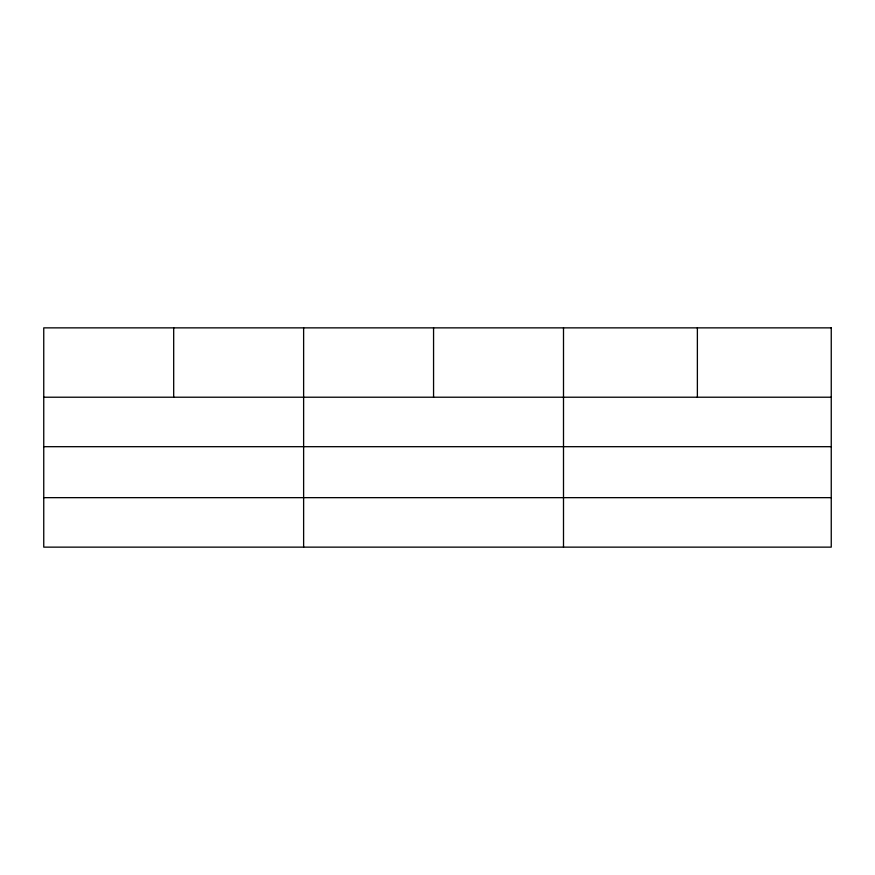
<?xml version="1.0" encoding="UTF-8"?>
<svg xmlns="http://www.w3.org/2000/svg" width="875" height="875" viewBox="0 0 875 875"><rect width="100%" height="100%" fill="white"/><g stroke="black" fill="none" stroke-linecap="round" stroke-linejoin="round"><path stroke-width="1.31" d="M43.75 397.217L831.25 397.217M43.75 446.688L831.25 446.688M43.75 497.656L831.25 497.656M697.375 327.863L697.375 397.217M563.5 327.863L563.5 547.138M433.562 327.863L433.562 397.217M303.625 327.863L303.625 547.138M173.688 327.863L173.688 397.217M831.25 327.863L43.75 327.863L43.75 547.138L831.25 547.138L831.25 327.863"/></g></svg>
